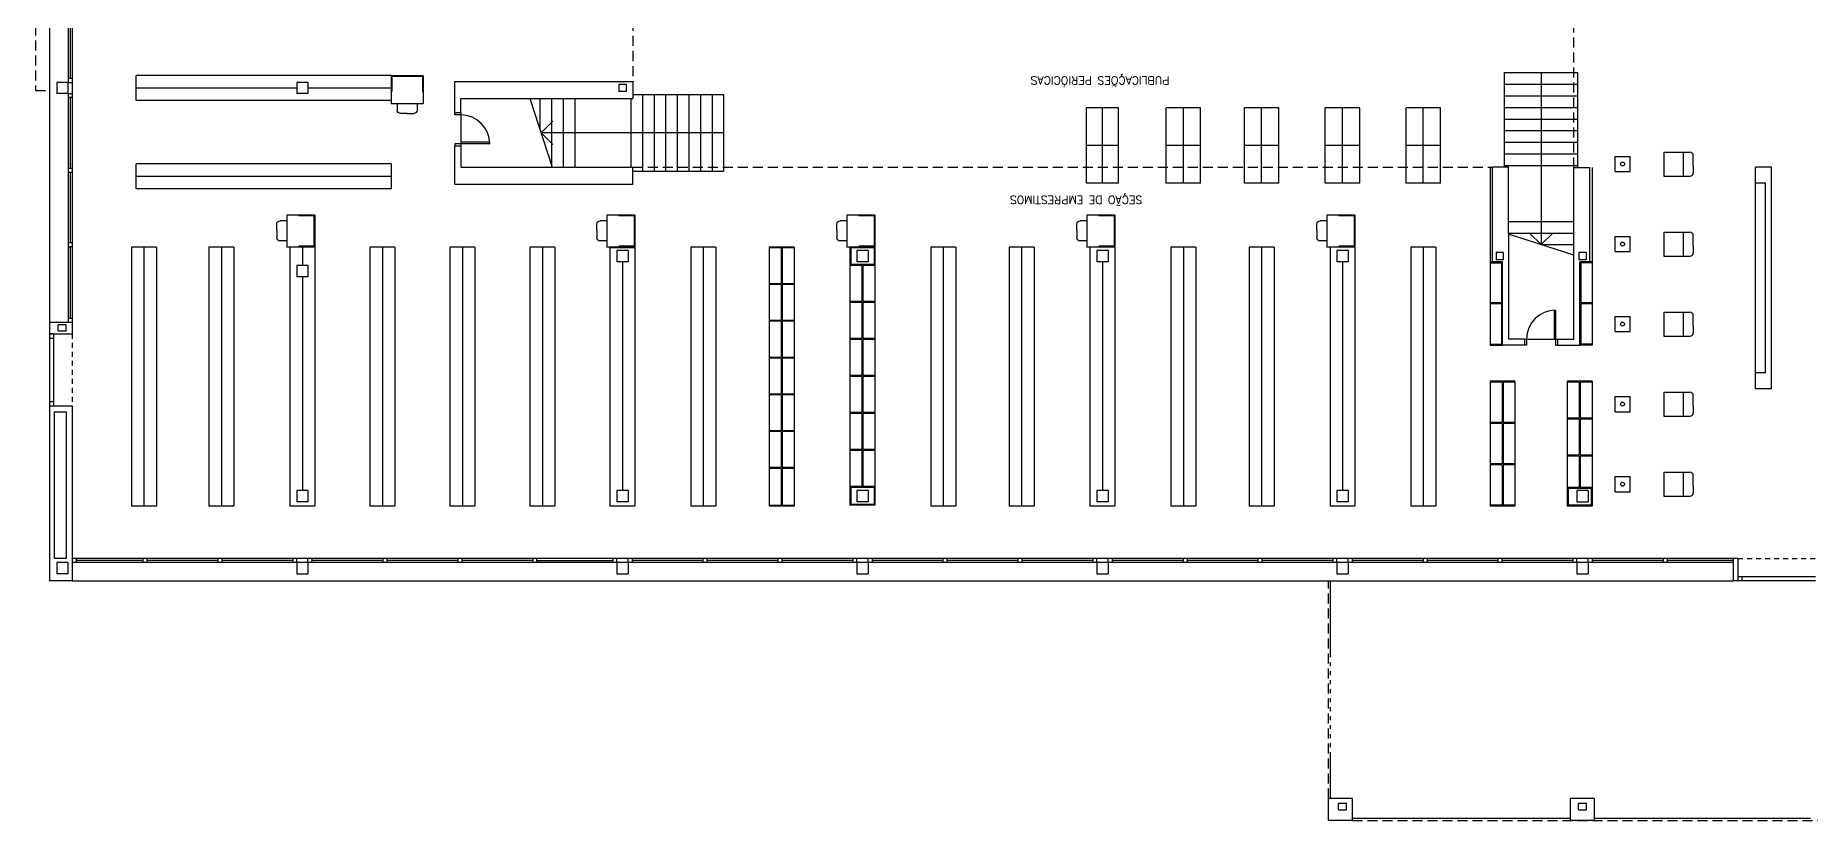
# Model space of a CAD drawing. Extents: x 60 to 232, y 77 to 220.
# Drawn here: x 160.06 to 204.43, y 76.55 to 96.17 of the extents above; entities that cross this region are included whole.
import ezdxf

# ---------------------------------------------------------------- set-up
doc = ezdxf.new("R2010")
doc.units = 0
doc.header["$MEASUREMENT"] = 0
for name, pattern in [('PUNTOS2', [0.125, 0, -0.125]), ('RAYITAS', [0.375, 0.25, -0.125]), ('RAYITAS2', [0.1875, 0.125, -0.0625])]:
    doc.linetypes.add(name, pattern=pattern)
doc.layers.get('0').update_dxf_attribs({"linetype": 'CONTINUOUS'})
for name, color, linetype in [('ALBA', 7, 'CONTINUOUS'), ('CARP', 2, 'CONTINUOUS'), ('MUEBLES', 6, 'CONTINUOUS'), ('OPAC', 6, 'CONTINUOUS'), ('PILARES', 1, 'CONTINUOUS'), ('PROY', 2, 'CONTINUOUS'), ('PROY1', 2, 'RAYITAS'), ('PROY2', 2, 'RAYITAS2'), ('PUNTOS', 7, 'PUNTOS2')]:
    doc.layers.add(name, color=color, linetype=linetype)
doc.styles.add('COTAS', font='romans8.shx', dxfattribs={"height": 0.1})

# ---------------------------------------------------------------- blocks, each defined once
blk = doc.blocks.new('SILLA')
at = {"layer": 'MUEBLES'}
for p, q in [((-0.5, 0), (-0.5, 0.167)), ((-0.25, 0.25), (-0.417, 0.25)), ((-0.25, 0.25), (-0.083, 0.25)), ((0, 0), (0, 0.167))]:
    blk.add_line(p, q, dxfattribs=at)
for centre, start, end in [((-0.417, 0.167), 90, 180), ((-0.083, 0.167), 0, 90)]:
    blk.add_arc(centre, 0.0833, start, end, dxfattribs=at)
blk = doc.blocks.new('TELE')
at = {"layer": 'MUEBLES'}
for p, q in [((0.377, 0.188), (0, 0.188)), ((0, 0.188), (0, -0.188)), ((0.377, 0.188), (0.377, -0.188)), ((0.377, -0.188), (0, -0.188))]:
    blk.add_line(p, q, dxfattribs=at)

msp = doc.modelspace()

# ---------------------------------------------------------------- linework, layer by layer
at = {"layer": 'ALBA'}
for p, q in [((170.539, 94.235), (170.539, 95.017)), ((170.539, 95.017), (174.989, 95.017)), ((174.989, 95.017), (174.989, 94.597)), ((170.689, 94.235), (170.689, 94.597)), ((170.689, 94.597), (174.989, 94.597)), ((170.689, 94.235), (170.539, 94.235)), ((170.539, 93.41), (170.689, 93.41)), ((170.539, 92.457), (170.539, 93.41)), ((170.689, 93.41), (170.689, 92.877)), ((170.689, 92.877), (174.989, 92.877)), ((174.989, 92.457), (174.989, 92.877)), ((196.479, 90.517), (196.479, 92.877)), ((196.879, 92.877), (196.479, 92.877)), ((196.879, 91.208), (196.879, 92.877)), ((198.509, 90.676), (198.509, 92.872)), ((198.509, 92.872), (198.909, 92.872)), ((198.909, 90.517), (198.909, 92.872)), ((203.054, 92.477), (203.054, 92.877)), ((203.454, 92.877), (203.054, 92.877)), ((203.454, 87.342), (203.454, 92.877)), ((170.539, 92.457), (174.989, 92.457)), ((203.304, 92.477), (203.054, 92.477)), ((203.304, 87.742), (203.304, 92.477)), ((196.879, 91.208), (196.879, 88.582)), ((196.729, 90.517), (196.479, 90.517)), ((196.729, 88.432), (196.729, 90.517)), ((198.509, 88.582), (198.509, 90.676)), ((198.659, 90.517), (198.909, 90.517)), ((198.659, 88.432), (198.659, 90.517)), ((160.974, 88.997), (160.409, 88.997)), ((160.409, 88.997), (160.409, 82.537)), ((160.974, 88.997), (160.974, 88.717)), ((160.409, 88.717), (160.974, 88.717)), ((197.281, 88.432), (196.729, 88.432)), ((197.281, 88.582), (196.879, 88.582)), ((197.281, 88.582), (197.281, 88.432)), ((198.106, 88.582), (198.509, 88.582)), ((198.106, 88.582), (198.106, 88.432)), ((198.106, 88.432), (198.659, 88.432)), ((203.304, 87.742), (203.054, 87.742)), ((203.054, 87.342), (203.054, 87.742)), ((203.454, 87.342), (203.054, 87.342)), ((160.409, 86.917), (160.974, 86.917)), ((160.529, 86.767), (160.824, 86.767)), ((160.529, 86.767), (160.529, 83.102)), ((160.824, 86.767), (160.824, 83.102)), ((160.974, 86.917), (160.974, 82.537)), ((160.824, 83.102), (160.529, 83.102)), ((202.615, 83.102), (202.495, 83.102)), ((202.495, 83.102), (202.495, 82.537)), ((202.615, 83.102), (202.615, 82.537)), ((160.974, 82.537), (160.409, 82.537)), ((202.615, 82.537), (202.495, 82.537)), ((192.979, 77.101), (192.379, 77.101)), ((192.379, 76.551), (192.379, 77.101)), ((192.979, 76.551), (192.979, 77.101)), ((198.429, 76.551), (198.429, 77.101)), ((199.029, 77.101), (198.429, 77.101)), ((199.029, 76.551), (199.029, 77.101)), ((192.979, 76.551), (192.379, 76.551)), ((199.029, 76.551), (198.429, 76.551))]:
    msp.add_line(p, q, dxfattribs=at)
at = {"layer": 'CARP'}
for p, q in [((160.974, 112.607), (160.974, 92.744)), ((160.874, 100.717), (160.874, 94.997)), ((160.924, 96.87), (160.924, 95.097)), ((160.869, 94.997), (160.974, 94.997)), ((160.974, 95.097), (160.874, 95.097)), ((160.869, 94.717), (160.974, 94.717)), ((160.874, 94.717), (160.874, 88.997)), ((160.974, 94.617), (160.874, 94.617)), ((160.924, 94.617), (160.924, 92.844)), ((170.539, 94.185), (170.539, 94.235)), ((170.689, 94.185), (170.539, 94.185)), ((170.689, 94.235), (170.689, 93.41)), ((170.539, 93.46), (170.539, 93.41)), ((171.414, 93.46), (170.539, 93.46)), ((171.412, 93.5), (170.689, 93.5)), ((160.974, 92.844), (160.874, 92.844)), ((160.974, 92.744), (160.874, 92.744)), ((160.924, 92.744), (160.924, 90.987)), ((160.974, 92.744), (160.974, 88.997)), ((160.974, 90.987), (160.874, 90.987)), ((198.509, 90.683), (196.879, 91.208)), ((160.974, 90.887), (160.874, 90.887)), ((160.924, 90.887), (160.924, 89.097)), ((198.016, 89.306), (198.016, 88.582)), ((198.056, 89.307), (198.056, 88.432)), ((160.974, 89.097), (160.874, 89.097)), ((160.509, 88.717), (160.409, 88.717)), ((160.409, 88.717), (160.409, 86.917)), ((160.509, 88.6), (160.409, 88.6)), ((160.509, 88.717), (160.509, 87.017)), ((197.281, 88.582), (198.106, 88.582)), ((197.331, 88.432), (197.281, 88.432)), ((197.331, 88.582), (197.331, 88.432)), ((198.056, 88.432), (198.106, 88.432)), ((160.509, 87.017), (160.409, 87.017)), ((160.509, 87.017), (160.509, 86.917)), ((160.409, 86.917), (160.509, 86.917)), ((202.495, 83.102), (160.974, 83.102)), ((166.589, 83.002), (160.974, 83.002)), ((161.074, 83.102), (161.074, 83.002)), ((162.742, 83.052), (161.074, 83.052)), ((162.742, 83.102), (162.742, 83.002)), ((162.842, 83.102), (162.842, 83.002)), ((164.615, 83.052), (162.842, 83.052)), ((164.615, 83.102), (164.615, 83.002)), ((164.715, 83.102), (164.715, 83.002)), ((166.489, 83.052), (164.715, 83.052)), ((166.489, 83.102), (166.489, 83.002)), ((166.589, 82.997), (166.589, 83.102)), ((166.869, 82.997), (166.869, 83.102)), ((174.589, 83.002), (166.869, 83.002)), ((166.969, 83.102), (166.969, 83.002)), ((168.742, 83.052), (166.969, 83.052)), ((168.742, 83.102), (168.742, 83.002)), ((168.842, 83.102), (168.842, 83.002)), ((170.615, 83.052), (168.842, 83.052)), ((170.615, 83.102), (170.615, 83.002)), ((170.715, 83.102), (170.715, 83.002)), ((172.489, 83.052), (170.715, 83.052)), ((172.489, 83.102), (172.489, 83.002)), ((172.589, 83.002), (172.589, 83.102)), ((172.589, 83.052), (174.489, 83.052)), ((174.489, 83.102), (174.489, 83.002)), ((174.589, 82.997), (174.589, 83.102)), ((174.869, 82.997), (174.869, 83.102)), ((180.589, 83.002), (174.869, 83.002)), ((174.969, 83.102), (174.969, 83.002)), ((176.742, 83.052), (174.969, 83.052)), ((176.742, 83.102), (176.742, 83.002)), ((176.842, 83.102), (176.842, 83.002)), ((178.615, 83.052), (176.842, 83.052)), ((178.615, 83.102), (178.615, 83.002)), ((178.715, 83.102), (178.715, 83.002)), ((180.489, 83.052), (178.715, 83.052)), ((180.489, 83.102), (180.489, 83.002)), ((180.589, 82.997), (180.589, 83.102)), ((180.869, 82.997), (180.869, 83.102)), ((186.589, 83.002), (180.869, 83.002)), ((180.969, 83.102), (180.969, 83.002)), ((182.742, 83.052), (180.969, 83.052)), ((182.742, 83.102), (182.742, 83.002)), ((182.842, 83.102), (182.842, 83.002)), ((184.615, 83.052), (182.842, 83.052)), ((184.615, 83.102), (184.615, 83.002)), ((184.715, 83.102), (184.715, 83.002)), ((186.489, 83.052), (184.715, 83.052)), ((186.489, 83.102), (186.489, 83.002)), ((186.589, 82.997), (186.589, 83.102)), ((186.869, 82.997), (186.869, 83.102)), ((192.589, 83.002), (186.869, 83.002)), ((186.969, 83.102), (186.969, 83.002)), ((188.742, 83.052), (186.969, 83.052)), ((188.742, 83.102), (188.742, 83.002)), ((188.842, 83.102), (188.842, 83.002)), ((190.615, 83.052), (188.842, 83.052)), ((190.615, 83.102), (190.615, 83.002)), ((190.715, 83.102), (190.715, 83.002)), ((192.489, 83.052), (190.715, 83.052)), ((192.489, 83.102), (192.489, 83.002)), ((192.589, 82.997), (192.589, 83.102)), ((192.869, 82.997), (192.869, 83.102)), ((198.589, 83.002), (192.869, 83.002)), ((192.969, 83.102), (192.969, 83.002)), ((194.742, 83.052), (192.969, 83.052)), ((194.742, 83.102), (194.742, 83.002)), ((194.842, 83.102), (194.842, 83.002)), ((196.615, 83.052), (194.842, 83.052)), ((196.615, 83.102), (196.615, 83.002)), ((196.715, 83.102), (196.715, 83.002)), ((198.489, 83.052), (196.715, 83.052)), ((198.489, 83.102), (198.489, 83.002)), ((198.589, 82.997), (198.589, 83.102)), ((198.869, 82.997), (198.869, 83.102)), ((202.495, 83.002), (198.869, 83.002)), ((198.969, 83.102), (198.969, 83.002)), ((200.742, 83.052), (198.969, 83.052)), ((200.742, 83.102), (200.742, 83.002)), ((200.842, 83.102), (200.842, 83.002)), ((202.495, 83.052), (200.842, 83.052)), ((204.554, 82.637), (202.615, 82.637)), ((202.715, 82.637), (202.615, 82.637)), ((204.554, 82.537), (202.615, 82.537)), ((202.715, 82.637), (202.715, 82.537))]:
    msp.add_line(p, q, dxfattribs=at)
for centre, start, end in [((170.689, 93.46), 360, 90), ((198.056, 88.582), 90, 180)]:
    msp.add_arc(centre, 0.725, start, end, dxfattribs=at)
at = {"layer": 'MUEBLES'}
for p, q in [((168.949, 95.169), (162.579, 95.169)), ((168.949, 94.546), (162.579, 94.546)), ((187.129, 94.363), (186.329, 94.363)), ((186.329, 93.423), (186.329, 94.363)), ((186.729, 93.423), (186.729, 94.363)), ((187.129, 93.423), (187.129, 94.363)), ((189.181, 94.363), (188.321, 94.363)), ((188.321, 92.483), (188.321, 94.363)), ((188.751, 92.483), (188.751, 94.363)), ((189.181, 92.483), (189.181, 94.363)), ((191.136, 94.363), (190.276, 94.363)), ((190.276, 92.483), (190.276, 94.363)), ((190.706, 92.483), (190.706, 94.363)), ((191.136, 92.483), (191.136, 94.363)), ((192.299, 92.483), (192.299, 94.363)), ((193.159, 94.363), (192.299, 94.363)), ((192.729, 92.483), (192.729, 94.363)), ((193.159, 92.483), (193.159, 94.363)), ((195.179, 94.363), (194.319, 94.363)), ((194.319, 92.483), (194.319, 94.363)), ((194.749, 92.483), (194.749, 94.363)), ((195.179, 92.483), (195.179, 94.363)), ((186.329, 92.483), (186.329, 93.423)), ((187.129, 93.423), (186.329, 93.423)), ((186.729, 92.483), (186.729, 93.423)), ((187.129, 92.483), (187.129, 93.423)), ((189.181, 93.423), (188.321, 93.423)), ((191.136, 93.423), (190.276, 93.423)), ((193.159, 93.423), (192.299, 93.423)), ((195.179, 93.423), (194.319, 93.423)), ((200.757, 93.256), (200.757, 92.656)), ((200.757, 93.256), (201.414, 93.256)), ((201.247, 93.256), (201.247, 92.656)), ((168.949, 92.959), (162.579, 92.959)), ((162.579, 92.336), (162.579, 92.959)), ((168.949, 92.959), (168.949, 92.336)), ((196.417, 92.872), (196.417, 88.432)), ((198.97, 92.872), (198.97, 88.432)), ((201.497, 92.906), (201.497, 93.172)), ((201.497, 92.906), (201.497, 92.739)), ((168.949, 92.647), (162.579, 92.647)), ((168.949, 92.336), (162.579, 92.336)), ((187.129, 92.483), (186.329, 92.483)), ((189.181, 92.483), (188.321, 92.483)), ((191.136, 92.483), (190.276, 92.483)), ((193.159, 92.483), (192.299, 92.483)), ((195.179, 92.483), (194.319, 92.483)), ((200.757, 92.656), (201.414, 92.656)), ((200.757, 91.256), (201.414, 91.256)), ((200.757, 91.256), (200.757, 90.656)), ((201.247, 91.256), (201.247, 90.656)), ((201.497, 90.906), (201.497, 91.172)), ((163.08, 90.883), (162.457, 90.883)), ((162.457, 90.883), (162.457, 84.407)), ((162.769, 90.883), (162.769, 84.407)), ((163.08, 90.883), (163.08, 84.407)), ((165.018, 90.883), (164.395, 90.883)), ((164.395, 90.883), (164.395, 84.407)), ((164.706, 90.883), (164.706, 84.407)), ((165.018, 90.883), (165.018, 84.407)), ((166.417, 90.883), (166.417, 84.407)), ((167.04, 90.883), (167.04, 84.407)), ((169.04, 90.883), (168.417, 90.883)), ((168.417, 90.883), (168.417, 84.407)), ((168.729, 90.883), (168.729, 84.407)), ((169.04, 90.883), (169.04, 84.407)), ((171.04, 90.883), (170.417, 90.883)), ((170.417, 90.883), (170.417, 84.407)), ((170.729, 90.883), (170.729, 84.407)), ((171.04, 90.883), (171.04, 84.407)), ((173.04, 90.883), (172.417, 90.883)), ((172.417, 90.883), (172.417, 84.407)), ((172.729, 90.883), (172.729, 84.407)), ((173.04, 90.883), (173.04, 84.407)), ((174.417, 90.883), (174.417, 84.407)), ((175.04, 90.883), (175.04, 84.407)), ((177.062, 90.883), (176.439, 90.883)), ((176.439, 90.883), (176.439, 84.407)), ((176.751, 90.883), (176.751, 84.407)), ((177.062, 90.883), (177.062, 84.407)), ((179.019, 90.883), (178.394, 90.883)), ((178.394, 90.883), (178.394, 84.407)), ((178.694, 90.864), (178.394, 90.864)), ((178.694, 90.864), (178.694, 89.964)), ((179.019, 90.864), (178.719, 90.864)), ((178.719, 90.864), (178.719, 89.964)), ((179.019, 90.883), (179.019, 84.407)), ((180.416, 90.883), (180.416, 84.431)), ((181.041, 90.883), (181.041, 84.431)), ((183.062, 90.883), (182.439, 90.883)), ((182.439, 90.883), (182.439, 84.407)), ((182.751, 90.883), (182.751, 84.407)), ((183.062, 90.883), (183.062, 84.407)), ((185.018, 90.883), (184.395, 90.883)), ((184.395, 90.883), (184.395, 84.407)), ((184.706, 90.883), (184.706, 84.407)), ((185.018, 90.883), (185.018, 84.407)), ((186.417, 90.883), (186.417, 84.407)), ((187.04, 90.883), (187.04, 84.407)), ((189.062, 90.883), (188.439, 90.883)), ((188.439, 90.883), (188.439, 84.407)), ((188.751, 90.883), (188.751, 84.407)), ((189.062, 90.883), (189.062, 84.407)), ((191.018, 90.883), (190.395, 90.883)), ((190.395, 90.883), (190.395, 84.407)), ((190.706, 90.883), (190.706, 84.407)), ((191.018, 90.883), (191.018, 84.407)), ((192.417, 90.883), (192.417, 84.407)), ((193.04, 90.883), (193.04, 84.407)), ((195.06, 90.883), (194.437, 90.883)), ((194.437, 90.883), (194.437, 84.407)), ((194.749, 90.883), (194.749, 84.407)), ((195.06, 90.883), (195.06, 84.407)), ((200.757, 90.656), (201.414, 90.656)), ((201.497, 90.906), (201.497, 90.739)), ((178.694, 89.964), (178.394, 89.964)), ((178.694, 89.945), (178.394, 89.945)), ((178.694, 89.945), (178.694, 89.045)), ((179.019, 89.964), (178.719, 89.964)), ((178.719, 89.945), (178.719, 89.045)), ((179.019, 89.945), (178.719, 89.945)), ((200.757, 89.256), (201.414, 89.256)), ((200.757, 89.256), (200.757, 88.656)), ((201.247, 89.256), (201.247, 88.656)), ((178.694, 89.045), (178.394, 89.045)), ((178.694, 89.026), (178.394, 89.026)), ((178.694, 89.026), (178.694, 88.126)), ((179.019, 89.045), (178.719, 89.045)), ((178.719, 89.026), (178.719, 88.126)), ((179.019, 89.026), (178.719, 89.026)), ((201.497, 88.906), (201.497, 89.172)), ((201.497, 88.906), (201.497, 88.739)), ((200.757, 88.656), (201.414, 88.656)), ((178.694, 88.126), (178.394, 88.126)), ((178.694, 88.107), (178.394, 88.107)), ((178.694, 88.107), (178.694, 87.207)), ((179.019, 88.126), (178.719, 88.126)), ((179.019, 88.107), (178.719, 88.107)), ((178.719, 88.107), (178.719, 87.207)), ((196.417, 87.532), (196.417, 84.407)), ((197.04, 87.532), (197.04, 84.407)), ((198.347, 87.532), (198.347, 84.407)), ((198.97, 87.532), (198.97, 84.407)), ((178.694, 87.207), (178.394, 87.207)), ((178.694, 87.188), (178.394, 87.188)), ((178.694, 87.188), (178.694, 86.288)), ((179.019, 87.207), (178.719, 87.207)), ((179.019, 87.188), (178.719, 87.188)), ((178.719, 87.188), (178.719, 86.288)), ((200.757, 87.256), (200.757, 86.656)), ((200.757, 87.256), (201.414, 87.256)), ((201.247, 87.256), (201.247, 86.656)), ((201.497, 86.906), (201.497, 87.172)), ((200.757, 86.656), (201.414, 86.656)), ((201.497, 86.906), (201.497, 86.739)), ((178.694, 86.288), (178.394, 86.288)), ((178.694, 86.269), (178.394, 86.269)), ((178.694, 86.269), (178.694, 85.369)), ((179.019, 86.288), (178.719, 86.288)), ((179.019, 86.269), (178.719, 86.269)), ((178.719, 86.269), (178.719, 85.369)), ((178.694, 85.369), (178.394, 85.369)), ((178.694, 85.35), (178.394, 85.35)), ((178.694, 85.35), (178.694, 84.426)), ((179.019, 85.369), (178.719, 85.369)), ((179.019, 85.35), (178.719, 85.35)), ((178.719, 85.35), (178.719, 84.426)), ((200.757, 85.256), (201.414, 85.256)), ((200.757, 85.256), (200.757, 84.656)), ((201.247, 85.256), (201.247, 84.656)), ((201.497, 84.906), (201.497, 85.172)), ((201.497, 84.906), (201.497, 84.739)), ((163.08, 84.407), (162.457, 84.407)), ((165.018, 84.407), (164.395, 84.407)), ((169.04, 84.407), (168.417, 84.407)), ((171.04, 84.407), (170.417, 84.407)), ((173.04, 84.407), (172.417, 84.407)), ((177.062, 84.407), (176.439, 84.407)), ((178.694, 84.426), (178.394, 84.426)), ((179.019, 84.407), (178.394, 84.407)), ((179.019, 84.426), (178.719, 84.426)), ((183.062, 84.407), (182.439, 84.407)), ((185.018, 84.407), (184.395, 84.407)), ((189.062, 84.407), (188.439, 84.407)), ((191.018, 84.407), (190.395, 84.407)), ((195.06, 84.407), (194.437, 84.407)), ((200.757, 84.656), (201.414, 84.656))]:
    msp.add_line(p, q, dxfattribs=at)
at = {"layer": 'MUEBLES', "color": 5}
for p, q in [((162.579, 94.546), (162.579, 95.169)), ((168.949, 95.169), (168.949, 94.546)), ((166.589, 94.857), (162.579, 94.857)), ((168.949, 94.857), (166.869, 94.857)), ((203.054, 87.742), (203.054, 92.477)), ((167.04, 90.883), (166.415, 90.883)), ((167.039, 90.883), (166.416, 90.883)), ((167.04, 90.883), (166.417, 90.883)), ((166.729, 90.883), (166.729, 90.418)), ((175.041, 90.883), (174.416, 90.883)), ((175.04, 90.883), (174.417, 90.883)), ((175.022, 90.864), (174.435, 90.864)), ((174.729, 90.517), (174.729, 84.797)), ((181.041, 90.883), (180.416, 90.883)), ((180.435, 90.883), (180.435, 90.445)), ((181.022, 90.864), (180.435, 90.864)), ((181.022, 90.883), (181.022, 90.445)), ((187.04, 90.883), (186.417, 90.883)), ((186.729, 90.517), (186.729, 84.797)), ((193.04, 90.883), (192.417, 90.883)), ((192.729, 90.517), (192.729, 84.797)), ((196.417, 90.517), (196.704, 90.517)), ((198.97, 90.517), (198.684, 90.517)), ((166.729, 90.138), (166.729, 84.797)), ((180.716, 90.42), (180.416, 90.42)), ((181.022, 90.445), (180.435, 90.445)), ((180.716, 90.42), (180.716, 89.52)), ((180.741, 90.42), (180.741, 89.52)), ((181.041, 90.42), (180.741, 90.42)), ((196.417, 90.492), (196.704, 90.492)), ((196.704, 90.492), (196.704, 88.457)), ((198.97, 90.492), (198.684, 90.492)), ((198.684, 90.492), (198.684, 89.487)), ((180.716, 89.52), (180.416, 89.52)), ((180.716, 89.495), (180.416, 89.495)), ((180.716, 89.495), (180.716, 88.595)), ((181.041, 89.52), (180.741, 89.52)), ((181.041, 89.495), (180.741, 89.495)), ((180.741, 89.495), (180.741, 88.595)), ((196.704, 89.487), (196.417, 89.487)), ((196.704, 89.462), (196.417, 89.462)), ((198.97, 89.487), (198.684, 89.487)), ((198.684, 89.462), (198.684, 88.457)), ((198.97, 89.462), (198.684, 89.462)), ((180.716, 88.595), (180.416, 88.595)), ((180.716, 88.57), (180.416, 88.57)), ((180.716, 88.57), (180.716, 87.67)), ((181.041, 88.595), (180.741, 88.595)), ((181.041, 88.57), (180.741, 88.57)), ((180.741, 88.57), (180.741, 87.67)), ((196.417, 88.457), (196.704, 88.457)), ((196.417, 88.432), (196.729, 88.432)), ((198.97, 88.432), (198.659, 88.432)), ((198.97, 88.457), (198.684, 88.457)), ((180.716, 87.67), (180.416, 87.67)), ((180.716, 87.645), (180.416, 87.645)), ((180.716, 87.645), (180.716, 86.745)), ((181.041, 87.67), (180.741, 87.67)), ((181.041, 87.645), (180.741, 87.645)), ((180.741, 87.645), (180.741, 86.745)), ((197.04, 87.532), (196.417, 87.532)), ((196.717, 87.507), (196.417, 87.507)), ((196.717, 87.507), (196.717, 86.499)), ((196.742, 87.507), (196.742, 86.499)), ((197.04, 87.507), (196.742, 87.507)), ((198.97, 87.532), (198.347, 87.532)), ((198.647, 87.507), (198.347, 87.507)), ((198.647, 87.507), (198.647, 86.607)), ((198.97, 87.507), (198.672, 87.507)), ((198.672, 87.507), (198.672, 86.607)), ((180.716, 86.745), (180.416, 86.745)), ((180.716, 86.72), (180.416, 86.72)), ((180.716, 86.72), (180.716, 85.82)), ((181.041, 86.745), (180.741, 86.745)), ((181.041, 86.72), (180.741, 86.72)), ((180.741, 86.72), (180.741, 85.82)), ((198.647, 86.607), (198.347, 86.607)), ((198.647, 86.582), (198.347, 86.582)), ((198.647, 86.582), (198.647, 85.682)), ((198.97, 86.607), (198.672, 86.607)), ((198.97, 86.582), (198.672, 86.582)), ((198.672, 86.582), (198.672, 85.682)), ((196.717, 86.499), (196.417, 86.499)), ((196.717, 86.474), (196.417, 86.474)), ((196.717, 86.474), (196.717, 85.465)), ((197.04, 86.499), (196.742, 86.499)), ((196.742, 86.474), (196.742, 85.465)), ((197.04, 86.474), (196.742, 86.474)), ((180.716, 85.82), (180.416, 85.82)), ((180.716, 85.795), (180.416, 85.795)), ((180.716, 85.795), (180.716, 84.895)), ((181.041, 85.82), (180.741, 85.82)), ((181.041, 85.795), (180.741, 85.795)), ((180.741, 85.795), (180.741, 84.895)), ((198.647, 85.682), (198.347, 85.682)), ((198.647, 85.657), (198.347, 85.657)), ((198.647, 85.657), (198.647, 84.871)), ((198.97, 85.682), (198.672, 85.682)), ((198.97, 85.657), (198.672, 85.657)), ((198.672, 85.657), (198.672, 84.871)), ((196.717, 85.465), (196.417, 85.465)), ((196.717, 85.44), (196.417, 85.44)), ((196.717, 85.44), (196.717, 84.432)), ((197.04, 85.465), (196.742, 85.465)), ((196.742, 85.44), (196.742, 84.432)), ((197.04, 85.44), (196.742, 85.44)), ((180.716, 84.895), (180.416, 84.895)), ((180.435, 84.87), (180.435, 84.45)), ((181.022, 84.87), (180.435, 84.87)), ((181.041, 84.895), (180.741, 84.895)), ((181.022, 84.87), (181.022, 84.45)), ((198.647, 84.871), (198.347, 84.871)), ((198.372, 84.846), (198.372, 84.432)), ((198.945, 84.846), (198.372, 84.846)), ((198.97, 84.871), (198.672, 84.871)), ((198.945, 84.846), (198.945, 84.432)), ((167.04, 84.407), (166.417, 84.407)), ((175.04, 84.407), (174.417, 84.407)), ((181.041, 84.431), (180.416, 84.431)), ((181.022, 84.45), (180.435, 84.45)), ((187.04, 84.407), (186.417, 84.407)), ((193.04, 84.407), (192.417, 84.407)), ((197.04, 84.432), (196.417, 84.432)), ((197.04, 84.407), (196.417, 84.407)), ((198.97, 84.407), (198.347, 84.407)), ((198.945, 84.432), (198.372, 84.432))]:
    msp.add_line(p, q, dxfattribs=at)
at = {"layer": 'MUEBLES'}
for centre in [(199.729, 92.956), (199.729, 90.956), (199.729, 88.956), (199.729, 86.956), (199.729, 84.956)]:
    msp.add_circle(centre, 0.05, dxfattribs=at)
for centre, start, end in [((201.414, 93.172), 360, 90), ((201.414, 92.739), 270, 360), ((201.414, 91.172), 360, 90), ((201.414, 90.739), 270, 360), ((201.414, 89.172), 360, 90), ((201.414, 88.739), 270, 360), ((201.414, 87.172), 360, 90), ((201.414, 86.739), 270, 360), ((201.414, 85.172), 360, 90), ((201.414, 84.739), 270, 360)]:
    msp.add_arc(centre, 0.0833, start, end, dxfattribs=at)
at = {"layer": 'OPAC'}
for p, q in [((168.949, 95.169), (168.949, 94.469)), ((168.949, 95.169), (169.749, 95.169)), ((168.969, 95.149), (169.729, 95.149)), ((168.969, 95.149), (168.969, 94.769)), ((169.729, 95.149), (169.729, 94.769)), ((169.749, 95.169), (169.749, 94.469)), ((168.949, 94.769), (168.969, 94.769)), ((169.729, 94.769), (169.749, 94.769)), ((168.949, 94.469), (169.749, 94.469)), ((167.039, 91.683), (166.339, 91.683)), ((166.339, 91.683), (166.339, 90.883)), ((166.639, 91.683), (166.639, 91.663)), ((167.019, 91.663), (166.639, 91.663)), ((167.019, 91.663), (167.019, 90.903)), ((167.039, 91.683), (167.039, 90.883)), ((175.04, 91.683), (174.34, 91.683)), ((174.34, 91.683), (174.34, 90.883)), ((174.64, 91.683), (174.64, 91.663)), ((175.02, 91.663), (174.64, 91.663)), ((175.02, 91.663), (175.02, 90.903)), ((175.04, 91.683), (175.04, 90.883)), ((180.341, 91.683), (180.341, 90.883)), ((181.041, 91.683), (180.341, 91.683)), ((180.641, 91.683), (180.641, 91.663)), ((181.021, 91.663), (180.641, 91.663)), ((181.021, 91.663), (181.021, 90.903)), ((181.041, 91.683), (181.041, 90.883)), ((187.04, 91.683), (186.34, 91.683)), ((186.34, 91.683), (186.34, 90.883)), ((186.64, 91.683), (186.64, 91.663)), ((187.02, 91.663), (186.64, 91.663)), ((187.02, 91.663), (187.02, 90.903)), ((187.04, 91.683), (187.04, 90.883)), ((192.34, 91.683), (192.34, 90.883)), ((193.04, 91.683), (192.34, 91.683)), ((192.64, 91.683), (192.64, 91.663)), ((193.02, 91.663), (192.64, 91.663)), ((193.02, 91.663), (193.02, 90.903)), ((193.04, 91.683), (193.04, 90.883)), ((167.039, 90.883), (166.339, 90.883)), ((167.019, 90.903), (166.639, 90.903)), ((166.639, 90.903), (166.639, 90.883)), ((175.04, 90.883), (174.34, 90.883)), ((175.02, 90.903), (174.64, 90.903)), ((174.64, 90.903), (174.64, 90.883)), ((181.041, 90.883), (180.341, 90.883)), ((181.021, 90.903), (180.641, 90.903)), ((180.641, 90.903), (180.641, 90.883)), ((187.04, 90.883), (186.34, 90.883)), ((187.02, 90.903), (186.64, 90.903)), ((186.64, 90.903), (186.64, 90.883)), ((193.04, 90.883), (192.34, 90.883)), ((193.02, 90.903), (192.64, 90.903)), ((192.64, 90.903), (192.64, 90.883))]:
    msp.add_line(p, q, dxfattribs=at)
at = {"layer": 'PILARES'}
for p, q in [((160.869, 94.997), (160.589, 94.997)), ((160.589, 94.997), (160.589, 94.717)), ((160.869, 94.997), (160.869, 94.717)), ((166.589, 94.997), (166.589, 94.717)), ((166.869, 94.997), (166.589, 94.997)), ((166.869, 94.997), (166.869, 94.717)), ((160.869, 94.717), (160.589, 94.717)), ((166.869, 94.717), (166.589, 94.717)), ((174.819, 94.947), (174.639, 94.947)), ((174.639, 94.947), (174.639, 94.767)), ((174.819, 94.767), (174.639, 94.767)), ((174.819, 94.947), (174.819, 94.767)), ((174.589, 90.797), (174.589, 90.517)), ((174.869, 90.797), (174.589, 90.797)), ((174.869, 90.517), (174.589, 90.517)), ((174.869, 90.797), (174.869, 90.517)), ((180.589, 90.797), (180.589, 90.517)), ((180.869, 90.797), (180.589, 90.797)), ((180.869, 90.517), (180.589, 90.517)), ((180.869, 90.797), (180.869, 90.517)), ((186.589, 90.797), (186.589, 90.517)), ((186.869, 90.797), (186.589, 90.797)), ((186.869, 90.517), (186.589, 90.517)), ((186.869, 90.797), (186.869, 90.517)), ((192.869, 90.797), (192.589, 90.797)), ((192.589, 90.797), (192.589, 90.517)), ((192.869, 90.517), (192.589, 90.517)), ((192.869, 90.797), (192.869, 90.517)), ((196.749, 90.747), (196.569, 90.747)), ((196.569, 90.747), (196.569, 90.567)), ((196.749, 90.567), (196.569, 90.567)), ((196.749, 90.747), (196.749, 90.567)), ((198.819, 90.747), (198.639, 90.747)), ((198.639, 90.747), (198.639, 90.567)), ((198.819, 90.567), (198.639, 90.567)), ((198.819, 90.747), (198.819, 90.567)), ((166.589, 90.418), (166.589, 90.138)), ((166.869, 90.418), (166.589, 90.418)), ((166.869, 90.138), (166.589, 90.138)), ((166.869, 90.418), (166.869, 90.138)), ((160.829, 88.937), (160.629, 88.937)), ((160.629, 88.777), (160.629, 88.937)), ((160.829, 88.777), (160.629, 88.777)), ((160.829, 88.777), (160.829, 88.937)), ((166.869, 84.797), (166.589, 84.797)), ((166.589, 84.797), (166.589, 84.517)), ((166.869, 84.797), (166.869, 84.517)), ((174.869, 84.797), (174.589, 84.797)), ((174.589, 84.797), (174.589, 84.517)), ((174.869, 84.797), (174.869, 84.517)), ((180.869, 84.797), (180.589, 84.797)), ((180.589, 84.797), (180.589, 84.517)), ((180.869, 84.797), (180.869, 84.517)), ((186.869, 84.797), (186.589, 84.797)), ((186.589, 84.797), (186.589, 84.517)), ((186.869, 84.797), (186.869, 84.517)), ((192.589, 84.797), (192.589, 84.517)), ((192.869, 84.797), (192.589, 84.797)), ((192.869, 84.797), (192.869, 84.517)), ((198.589, 84.797), (198.589, 84.517)), ((198.869, 84.797), (198.589, 84.797)), ((198.869, 84.797), (198.869, 84.517)), ((166.869, 84.517), (166.589, 84.517)), ((174.869, 84.517), (174.589, 84.517)), ((180.869, 84.517), (180.589, 84.517)), ((186.869, 84.517), (186.589, 84.517)), ((192.869, 84.517), (192.589, 84.517)), ((198.589, 84.517), (198.869, 84.517)), ((160.589, 82.997), (160.589, 82.717)), ((160.869, 82.997), (160.589, 82.997)), ((160.869, 82.997), (160.869, 82.717)), ((166.589, 82.997), (166.589, 82.717)), ((166.869, 82.997), (166.589, 82.997)), ((166.869, 82.997), (166.869, 82.717)), ((174.869, 82.997), (174.589, 82.997)), ((174.589, 82.997), (174.589, 82.717)), ((174.869, 82.997), (174.869, 82.717)), ((180.589, 82.997), (180.589, 82.717)), ((180.869, 82.997), (180.589, 82.997)), ((180.869, 82.997), (180.869, 82.717)), ((186.589, 82.997), (186.589, 82.717)), ((186.869, 82.997), (186.589, 82.997)), ((186.869, 82.997), (186.869, 82.717)), ((192.869, 82.997), (192.589, 82.997)), ((192.589, 82.997), (192.589, 82.717)), ((192.869, 82.997), (192.869, 82.717)), ((198.869, 82.997), (198.589, 82.997)), ((198.589, 82.997), (198.589, 82.717)), ((198.869, 82.997), (198.869, 82.717)), ((160.869, 82.717), (160.589, 82.717)), ((166.589, 82.717), (166.869, 82.717)), ((174.589, 82.717), (174.869, 82.717)), ((180.589, 82.717), (180.869, 82.717)), ((186.589, 82.717), (186.869, 82.717)), ((192.589, 82.717), (192.869, 82.717)), ((198.589, 82.717), (198.869, 82.717)), ((192.629, 76.821), (192.629, 76.981)), ((192.629, 76.981), (192.829, 76.981)), ((192.629, 76.821), (192.829, 76.821)), ((192.829, 76.821), (192.829, 76.981)), ((198.629, 76.981), (198.829, 76.981)), ((198.629, 76.821), (198.629, 76.981)), ((198.629, 76.821), (198.829, 76.821)), ((198.829, 76.821), (198.829, 76.981))]:
    msp.add_line(p, q, dxfattribs=at)
at = {"layer": 'PROY'}
for p, q in [((160.409, 112.682), (160.409, 88.997)), ((196.779, 92.877), (196.779, 95.242)), ((196.779, 95.242), (198.609, 95.242)), ((196.779, 94.952), (198.609, 94.952)), ((197.694, 95.242), (197.694, 90.942)), ((198.609, 92.872), (198.609, 95.242)), ((172.419, 94.597), (172.973, 92.877)), ((172.669, 94.597), (172.669, 93.822)), ((172.959, 94.597), (172.959, 92.877)), ((173.249, 94.597), (173.249, 92.877)), ((173.539, 94.597), (173.539, 92.877)), ((174.939, 94.597), (174.939, 92.877)), ((174.989, 94.697), (177.259, 94.697)), ((175.229, 94.697), (175.229, 92.777)), ((175.519, 94.697), (175.519, 92.777)), ((175.809, 94.697), (175.809, 92.777)), ((176.099, 94.697), (176.099, 92.777)), ((176.389, 94.697), (176.389, 92.777)), ((176.679, 94.697), (176.679, 92.777)), ((176.969, 94.697), (176.969, 92.777)), ((177.259, 94.697), (177.259, 92.777)), ((196.779, 94.662), (198.609, 94.662)), ((196.779, 94.372), (198.609, 94.372)), ((196.779, 94.082), (198.609, 94.082)), ((172.696, 93.737), (172.986, 94.027)), ((172.696, 93.737), (172.986, 93.447)), ((177.259, 93.737), (172.696, 93.737)), ((196.779, 93.792), (198.609, 93.792)), ((196.779, 93.502), (198.609, 93.502)), ((196.779, 93.212), (198.609, 93.212)), ((174.989, 92.777), (177.259, 92.777)), ((196.779, 92.922), (198.609, 92.922)), ((196.879, 91.522), (198.509, 91.522)), ((196.879, 91.232), (198.509, 91.232)), ((197.694, 90.942), (197.404, 91.232)), ((197.694, 90.942), (197.984, 91.232)), ((197.694, 90.942), (198.509, 90.942)), ((160.974, 82.537), (202.495, 82.537)), ((192.429, 80.657), (192.429, 82.552)), ((192.429, 77.101), (192.429, 78.157)), ((198.429, 76.601), (192.979, 76.601)), ((204.429, 76.601), (199.029, 76.601))]:
    msp.add_line(p, q, dxfattribs=at)
at = {"layer": 'PROY1'}
for p, q in [((160.059, 112.917), (160.059, 94.797)), ((174.989, 100.657), (174.989, 95.017)), ((198.509, 92.872), (198.509, 100.657)), ((160.059, 94.797), (160.409, 94.797)), ((174.989, 92.877), (196.459, 92.877)), ((192.379, 77.101), (192.379, 82.552)), ((192.979, 76.551), (210.429, 76.551))]:
    msp.add_line(p, q, dxfattribs=at)
at = {"layer": 'PROY2'}
for p, q in [((160.974, 88.717), (160.974, 86.917)), ((202.615, 83.102), (204.554, 83.102))]:
    msp.add_line(p, q, dxfattribs=at)
at = {"layer": 'PUNTOS'}
msp.add_line((192.429, 78.157), (192.429, 80.657), dxfattribs=at)

# ---------------------------------------------------------------- block references
at = {"layer": 'MUEBLES', "xscale": -1}
for p, rotation in [((169.599, 94.469), 180.0000000000044), ((166.339, 91.035), 90.0000000000044), ((174.34, 91.035), 90.0000000000044), ((180.341, 91.035), 90.0000000000044), ((186.34, 91.035), 90.0000000000044), ((192.34, 91.035), 90.0000000000044)]:
    msp.add_blockref('SILLA', p, dxfattribs=dict(at, rotation=rotation))
at = {"layer": 'MUEBLES', "rotation": 179.9999999999999}
for p in [(199.918, 92.956), (199.918, 90.956), (199.918, 88.956), (199.918, 86.956), (199.918, 84.956)]:
    msp.add_blockref('TELE', p, dxfattribs=at)

# ---------------------------------------------------------------- texts
at = {"style": 'COTAS'}
for s, p in [('PUBLICAÇÕES PERIÓCICAS', (188.404, 95.147)), ('SEÇÃO DE EMPRESTIMOS', (187.723, 92.161))]:
    msp.add_text(s, height=0.2, rotation=180, dxfattribs=at).set_placement(p)

doc.saveas('drawing.dxf')
